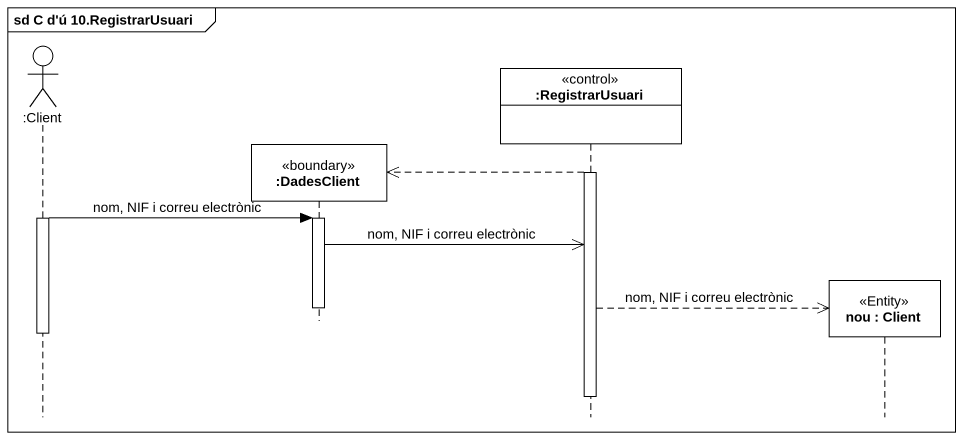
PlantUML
@startuml
mainframe sd C d'ú 10.RegistrarUsuari
hide footbox
actor ":Client" as Client
participant ":DadesClient" as DadesClient <<boundary>>
participant ":RegistrarUsuari" as RegistrarUsuari <<control>>
participant "nou : Client" as nou <<Entity>>

activate RegistrarUsuari
RegistrarUsuari -->> DadesClient **
activate Client
Client -> DadesClient : nom, NIF i correu electrònic
activate DadesClient
DadesClient ->> RegistrarUsuari : nom, NIF i correu electrònic
RegistrarUsuari -->> nou ** : nom, NIF i correu electrònic
deactivate DadesClient
deactivate Client
deactivate RegistrarUsuari
@enduml
